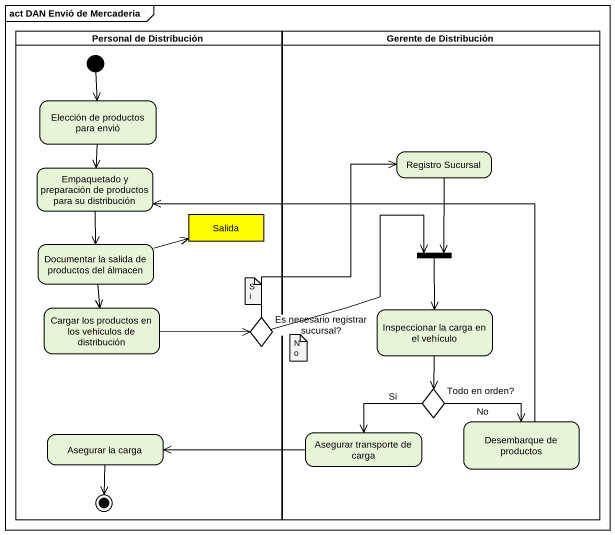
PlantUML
@startuml
mainframe act DAN Envió de Mercaderia
hide empty description
state "Personal de Distribución" as Personal_de_Distribución <<partition>> {
  state "Elección de productos para envió" as Elección_de_productos_para
  state "Empaquetado y preparación de productos para su distribución" as Empaquetado_y_preparación
  state Salida <<object>> #FFFF00
  state "Documentar la salida de productos del álmacen" as Documentar_la_salida_de
  state "Cargar los productos en los vehiculos de distribución" as Cargar_los_productos_en_los
  state "Es necesario registrar sucursal?" as Es_necesario_registrar <<choice>>
  state "Asegurar la carga" as Asegurar_la_carga
  [*] --> Elección_de_productos_para
  Asegurar_la_carga --> [*]
}
state "Gerente de Distribución" as Gerente_de_Distribución <<partition>> {
  state "Registro Sucursal" as Registro_Sucursal
  state fork1 <<join>>
  state "Inspeccionar la carga en el vehículo" as Inspeccionar_la_carga_en_el
  state "Todo en orden?" as Todo_en_orden <<choice>>
  state "Asegurar transporte de carga" as Asegurar_transporte_de_carga
  state "Desembarque de productos" as Desembarque_de_productos
}
Elección_de_productos_para --> Empaquetado_y_preparación
Empaquetado_y_preparación --> Documentar_la_salida_de
Registro_Sucursal --> fork1
Documentar_la_salida_de -right-> Salida
Documentar_la_salida_de --> Cargar_los_productos_en_los
fork1 --> Inspeccionar_la_carga_en_el
Cargar_los_productos_en_los -right-> Es_necesario_registrar
Es_necesario_registrar -up-> Registro_Sucursal
Es_necesario_registrar -right-> fork1
Inspeccionar_la_carga_en_el --> Todo_en_orden
Todo_en_orden --> Asegurar_transporte_de_carga : Si
Todo_en_orden -right-> Desembarque_de_productos : No
Asegurar_transporte_de_carga -left-> Asegurar_la_carga
Desembarque_de_productos -left-> Empaquetado_y_preparación
note as N1
  Si
end note
note as N2
  No
end note
@enduml
